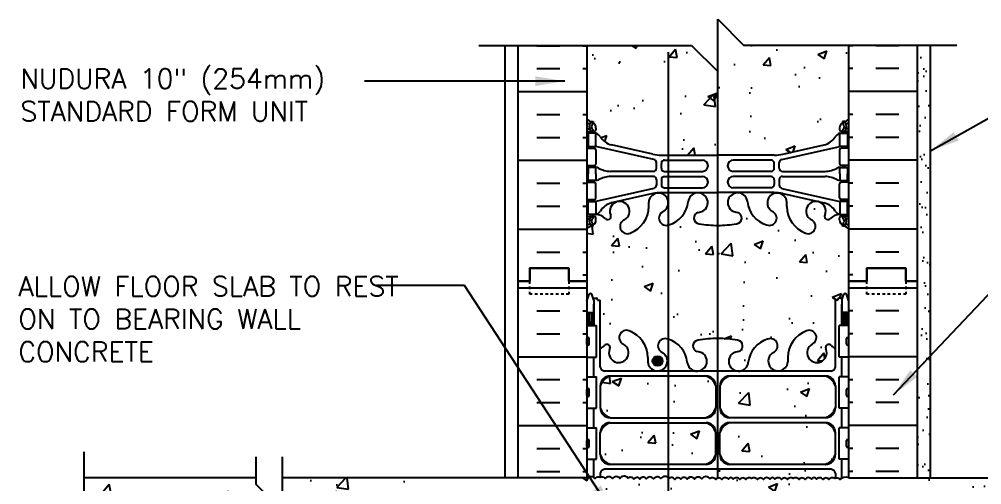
# Model space of a CAD drawing. Header units: inches. Extents: x 150.1 to 207.6, y 126.4 to 200.7.
# Drawn here: x 150.11 to 186.88, y 182.97 to 200.74 of the extents above; entities that cross this region are included whole.
import ezdxf

# ---------------------------------------------------------------- set-up
doc = ezdxf.new("R2010")
doc.units = ezdxf.units.IN
doc.header["$LTSCALE"] = 0.5
doc.header["$MEASUREMENT"] = 0
doc.linetypes.add('DASHED2', pattern=[0.375, 0.25, -0.125])
for name, color, linetype in [('HATCH', 12, 'Continuous'), ('line25', 2, 'Continuous'), ('LINE3', 3, 'Continuous'), ('LINE50', 5, 'Continuous'), ('LINE9', 9, 'Continuous'), ('TEXT', 4, 'Continuous'), ('Web_Edge', 9, 'Continuous')]:
    doc.layers.add(name, color=color, linetype=linetype)
doc.styles.add('DIM', font='romans.shx', dxfattribs={"width": 0.7})
doc.styles.add('ROMANS', font='romans.shx', dxfattribs={"height": 0.75})
doc.dimstyles.new('ext_12', dxfattribs={"dimscale": 12, "dimtxt": 0.075, "dimasz": 0.09375, "dimexe": 0.09375, "dimexo": 0.0625, "dimgap": 0.0625, "dimtad": 1, "dimdec": 1, "dimzin": 2, "dimdsep": 46, "dimlunit": 4, "dimtxsty": 'DIM', "dimcen": 0.09, "dimdle": 0.09375, "dimclrt": 4, "dimadec": 0, "dimazin": 0, "dimtfac": 1, "dimtdec": 1, "dimtmove": 2, "dimatfit": 3, "dimfxl": 1, "dimfrac": 2, "dimtolj": 1, "dimtzin": 0, "dimarcsym": 0})
pattern_1 = [(50, (0, 0), (3.5863, -0.31376), [0.375, -4.125]), (355, (0, 0), (-0.693757, 3.76096), [0.3, -3.3]), (100.4514, (0.299, -0.026), (2.892544, 3.4472), [0.3187, -3.50571]), (46.1842, (0, 1), (5.33621, -0.827596), [0.5625, -6.1875]), (96.6356, (0.4447, 0.931), (4.67331, 4.87059), [0.47805, -5.25857]), (351.1842, (0, 1), (4.67331, 4.87059), [0.45, -4.95]), (21, (0.5, 0.75), (2.984535, -2.013094), [0.375, -4.125]), (326, (0.5, 0.75), (1.216577, 3.62575), [0.3, -3.3]), (71.4514, (0.7487, 0.5822), (4.20111, 1.612656), [0.3187, -3.50571]), (37.5, (0, 0), (0.060799, 1.664469), [0, -3.26, 0, -3.35, 0, -3.3125]), (7.5, (0, 0), (1.315348, 1.972059), [0, -1.91, 0, -3.185, 0, -1.2625]), (327.5, (-1.115, 0), (2.669112, -0.1127744), [0, -1.25, 0, -3.9, 0, -5.175]), (317.5, (-1.615, 0), (2.91593, 0.500525), [0, -1.625, 0, -2.59, 0, -3.675])]

msp = doc.modelspace()

# ---------------------------------------------------------------- hatches: boundary and pattern name
at = {"layer": 'HATCH'}
h = msp.add_hatch(dxfattribs=at)
h.set_pattern_fill('AR-CONC', color=256, scale=0.5)
h.set_pattern_definition(pattern_1)
h.paths.add_polyline_path([(181.453, 196.588, -0.249069), (181.563, 196.795), (181.563, 196.837), (181.653, 196.837, 0.08841), (181.799, 196.934), (181.799, 199.742), (177.799, 199.742), (176.799, 200.742), (176.799, 198.742), (175.799, 199.742), (171.799, 199.742), (171.799, 196.934, 0.088416), (171.945, 196.837), (172.035, 196.837), (172.035, 196.795, -0.249069), (172.145, 196.588), (172.145, 196.521, -0.414214), (172.083, 196.458), (172.035, 196.458), (172.035, 196.388), (172.14, 196.388, -0.168672), (172.326, 196.239, 0.17445), (172.734, 195.943), (174.315, 195.59, 0.054974), (174.641, 195.554), (176.799, 195.554), (178.957, 195.554, 0.054974), (179.284, 195.59), (180.865, 195.943, 0.17445), (181.272, 196.239, -0.168672), (181.458, 196.388), (181.563, 196.388), (181.563, 196.458), (181.516, 196.458, -0.414214), (181.453, 196.521)])
h.paths.add_polyline_path([(181.289, 190.013), (181.389, 190.013), (181.389, 190.043, -0.414214), (181.439, 190.093), (181.565, 190.093), (181.608, 190.224, -0.725737), (181.714, 190.243), (181.799, 189.983), (181.799, 190.742), (181.799, 192.742, 0.08841), (181.653, 192.839), (181.563, 192.839), (181.563, 192.881, -0.249069), (181.453, 193.088), (181.453, 193.156, -0.414214), (181.516, 193.218), (181.563, 193.218), (181.563, 193.288), (181.458, 193.288, 0.231736), (181.101, 193.137, -0.8344), (180.889, 193.263), (180.901, 193.284, 2.155404), (180.362, 193.09, -1), (180.149, 192.578, -0.311223), (179.44, 193.594), (179.44, 193.759, 1.661382), (178.879, 193.407, -1), (178.665, 192.896, -0.307094), (177.927, 193.791, 1.604516), (177.368, 193.415, 0.055617), (177.547, 193.37, -0.843243), (177.513, 192.937, -0.047544), (176.799, 192.872, -0.047544), (176.085, 192.937, -0.843243), (176.051, 193.37, 0.055617), (176.23, 193.415, 1.604516), (175.672, 193.791, -0.307094), (174.933, 192.896, -1), (174.72, 193.407, 1.661382), (174.158, 193.759), (174.159, 193.614, -0.316114), (173.45, 192.578, -1), (173.236, 193.09, 2.155404), (172.698, 193.284), (172.709, 193.263, -0.834375), (172.498, 193.137, 0.23174), (172.14, 193.288), (172.035, 193.288), (172.035, 193.218), (172.083, 193.218, -0.414214), (172.145, 193.156), (172.145, 193.088, -0.249069), (172.035, 192.881), (172.035, 192.839), (171.945, 192.839, 0.088416), (171.799, 192.742), (171.799, 190.742), (171.799, 189.983), (171.878, 190.224, -0.725737), (171.984, 190.243), (172.033, 190.093), (172.159, 190.093, -0.414214), (172.209, 190.043), (172.209, 190.013), (172.309, 190.013), (172.309, 188.176, 0.108933), (172.462, 188.289, -0.8344), (172.673, 188.164), (172.662, 188.142, 2.155404), (173.2, 188.337, -1), (173.414, 188.848, -0.311223), (174.123, 187.832), (174.122, 187.667, 1.661382), (174.684, 188.02, -1), (174.897, 188.531, -0.307094), (175.636, 187.635, 1.604516), (176.194, 188.011, 0.055617), (176.015, 188.057, -0.843243), (176.049, 188.489, -0.049932), (176.799, 188.553, -0.049932), (177.549, 188.489, -0.843243), (177.583, 188.057, 0.055617), (177.404, 188.011, 1.604516), (177.963, 187.635, -0.307094), (178.701, 188.531, -1), (178.915, 188.02, 1.661382), (179.476, 187.667), (179.476, 187.812, -0.316114), (180.185, 188.848, -1), (180.398, 188.337, 2.155404), (180.937, 188.142), (180.925, 188.164, -0.834375), (181.137, 188.289, 0.10894), (181.289, 188.176)])
h.paths.add_polyline_path([(176.723, 184.126), (176.723, 184.967, 0.225652), (176.348, 185.342), (172.684, 185.342, 0.225652), (172.309, 184.967), (172.309, 184.126, 0.225652), (172.684, 183.751), (176.348, 183.751, 0.225652)])
h.paths.add_polyline_path([(176.723, 186.749, 0.225652), (176.348, 187.124), (172.684, 187.124, 0.225652), (172.309, 186.749), (172.309, 185.908, 0.225652), (172.684, 185.533), (176.348, 185.533, 0.225652), (176.723, 185.908)])
h.paths.add_polyline_path([(181.289, 186.749, 0.225652), (180.914, 187.124), (177.251, 187.124, 0.225652), (176.876, 186.749), (176.876, 185.908, 0.225652), (177.251, 185.533), (180.914, 185.533, 0.225652), (181.289, 185.908)])
h.paths.add_polyline_path([(181.289, 184.967, 0.225652), (180.914, 185.342), (177.251, 185.342, 0.225652), (176.876, 184.967), (176.876, 184.126, 0.225652), (177.251, 183.751), (180.914, 183.751, 0.225652), (181.289, 184.126)])
h = msp.add_hatch(dxfattribs=at)
h.set_pattern_fill('AR-SAND', color=256, scale=0.5, style=0)
h.set_pattern_definition([(37.5, (65.3149, -14.4907), (-0.0314967, 0.963412), [0, -0.76, 0, -0.85, 0, -0.8125]), (7.5, (65.3149, -14.4907), (0.8848884, 1.411073), [0, -0.41, 0, -0.685, 0, -0.2625]), (327.5, (64.6999, -14.4907), (1.557071, 0.0028295), [0, -0.25, 0, -0.9, 0, -1.175]), (317.5, (64.6999, -14.4907), (1.503063, 0.438838), [0, -0.125, 0, -0.59, 0, -0.675])])
h.paths.add_polyline_path([(184.424, 183.232), (184.924, 183.232), (184.924, 185.938), (184.424, 185.691)])
h.paths.add_polyline_path([(184.924, 190.379), (184.424, 190.132), (184.424, 185.691), (184.924, 185.938)])
h.paths.add_polyline_path([(184.924, 192.044), (184.424, 192.044), (184.424, 190.742), (184.424, 190.132), (184.924, 190.379)])
h.paths.add_polyline_path([(184.924, 199.742), (184.424, 199.742), (184.424, 192.044), (184.924, 192.044)])
h = msp.add_hatch(dxfattribs=at)
h.set_pattern_fill('INSUL', color=256, scale=7, style=0)
h.set_pattern_definition([(0, (-2754.3623, -224.2676), (0, 2.625), []), (0, (-2754.3623, -223.3926), (0, 2.625), [0.875, -0.875]), (0, (-2754.3623, -222.5176), (0, 2.625), [0.875, -0.875])])
h.paths.add_polyline_path([(169.174, 183.232), (171.799, 183.232), (171.799, 190.742), (171.112, 190.742), (171.112, 191.242), (169.612, 191.242), (169.612, 190.742), (169.174, 190.742)])
h.paths.add_polyline_path([(171.799, 180.482), (169.174, 180.482), (169.174, 172.742), (169.612, 172.742), (169.612, 173.242), (171.112, 173.242), (171.112, 172.742), (171.799, 172.742)])
h = msp.add_hatch(dxfattribs=at)
h.set_pattern_fill('AR-CONC', color=256, scale=0.5)
h.set_pattern_definition(pattern_1)
h.paths.add_polyline_path([(181.128, 183.564), (172.47, 183.564, 0.268156), (172.309, 183.416), (172.309, 183.254, -0.356222), (172.495, 183.208, -0.520567), (172.775, 183.206, -0.520567), (173.055, 183.214, -0.520567), (173.365, 183.224, -0.445343), (173.588, 183.185, -0.520567), (173.815, 183.192, -0.520567), (174.064, 183.199, -0.520567), (174.344, 183.197, -0.520567), (174.623, 183.206, -0.520567), (174.933, 183.215, -0.445343), (175.156, 183.176, -0.520567), (175.384, 183.183, -0.520567), (175.632, 183.191, -0.520567), (175.912, 183.189, -0.520567), (176.192, 183.197, -0.520567), (176.502, 183.207, -0.445343), (176.725, 183.168, -0.520567), (176.952, 183.175, -0.520567), (177.201, 183.182, -0.175549), (177.296, 183.248, -0.175549), (177.392, 183.182, -0.520567), (177.64, 183.175, -0.520567), (177.868, 183.168, -0.445343), (178.091, 183.207, -0.445343), (178.314, 183.168, -0.520567), (178.541, 183.175, -0.520567), (178.79, 183.182, -0.175549), (178.885, 183.248, -0.175549), (178.981, 183.182, -0.520567), (179.229, 183.175, -0.520567), (179.457, 183.168, -0.445343), (179.68, 183.207, -0.445343), (179.903, 183.168, -0.520567), (180.13, 183.175, -0.520567), (180.379, 183.182, -0.175549), (180.474, 183.248, -0.175549), (180.57, 183.182, -0.520567), (180.818, 183.175, -0.520567), (181.046, 183.168, -0.439184), (181.266, 183.209, -0.04647), (181.289, 183.221), (181.289, 183.416, 0.268138)])
h.paths.add_polyline_path([(194.447, 181.599), (192.447, 181.599), (193.447, 182.599), (193.447, 183.232), (181.799, 183.232, 0.316111), (181.457, 183.168, 0.409755), (181.266, 183.209, 0.439184), (181.046, 183.168, 0.520567), (180.818, 183.175, 0.520567), (180.57, 183.182, 0.175549), (180.474, 183.248, 0.175549), (180.379, 183.182, 0.520567), (180.13, 183.175, 0.520567), (179.903, 183.168, 0.445343), (179.68, 183.207, 0.445343), (179.457, 183.168, 0.520567), (179.229, 183.175, 0.520567), (178.981, 183.182, 0.175549), (178.885, 183.248, 0.175549), (178.79, 183.182, 0.520567), (178.541, 183.175, 0.520567), (178.314, 183.168, 0.445343), (178.091, 183.207, 0.445343), (177.868, 183.168, 0.520567), (177.64, 183.175, 0.520567), (177.392, 183.182, 0.175549), (177.296, 183.248, 0.175549), (177.201, 183.182, 0.520567), (176.952, 183.175, 0.520567), (176.725, 183.168, 0.445343), (176.502, 183.207, 0.520567), (176.192, 183.197, 0.520567), (175.912, 183.189, 0.520567), (175.632, 183.191, 0.520567), (175.384, 183.183, 0.520567), (175.156, 183.176, 0.445343), (174.933, 183.215, 0.520567), (174.623, 183.206, 0.520567), (174.344, 183.197, 0.520567), (174.064, 183.199, 0.520567), (173.815, 183.192, 0.520567), (173.588, 183.185, 0.445343), (173.365, 183.224, 0.520567), (173.055, 183.214, 0.520567), (172.775, 183.206, 0.520567), (172.495, 183.208, 0.37063), (172.302, 183.251, 0.37063), (172.109, 183.208, 0.520567), (171.83, 183.206, 0.068144), (171.799, 183.241), (171.799, 183.232), (160.152, 183.232), (160.152, 182.599), (161.152, 181.599), (159.152, 181.599), (160.152, 180.599), (160.152, 180.482), (171.799, 180.482), (171.799, 180.196, -0.437193), (172.247, 180.243, -0.520567), (172.495, 180.25, -0.520567), (172.775, 180.249, -0.520567), (173.055, 180.257, -0.520567), (173.365, 180.267, -0.445343), (173.588, 180.227, -0.520567), (173.815, 180.234, -0.520567), (174.064, 180.242, -0.520567), (174.344, 180.24, -0.520567), (174.623, 180.249, -0.520567), (174.933, 180.258, -0.445343), (175.156, 180.219, -0.520567), (175.384, 180.226, -0.520567), (175.632, 180.233, -0.520567), (175.912, 180.232, -0.520567), (176.192, 180.24, -0.520567), (176.502, 180.25, -0.445343), (176.725, 180.21, -0.520567), (176.952, 180.217, -0.520567), (177.201, 180.225, -0.520567), (177.481, 180.223, -0.520567), (177.76, 180.232, -0.077714), (177.799, 180.275, -0.077714), (177.839, 180.232, -0.520567), (178.118, 180.223, -0.520567), (178.398, 180.225, -0.520567), (178.646, 180.217, -0.520567), (178.874, 180.21, -0.445343), (179.097, 180.25, -0.445343), (179.319, 180.21, -0.520567), (179.547, 180.217, -0.520567), (179.796, 180.225, -0.520567), (180.075, 180.223, -0.520567), (180.355, 180.232, -0.077714), (180.394, 180.275, -0.077714), (180.433, 180.232, -0.520567), (180.713, 180.223, -0.520567), (180.992, 180.225, -0.520567), (181.241, 180.217, -0.520567), (181.468, 180.21, -0.378754), (181.799, 180.25), (181.799, 180.482), (193.447, 180.482), (193.447, 180.599)])
edge = h.paths.add_edge_path()
edge.add_line((159.152, 182.994), (159.152, 183.232))
edge.add_line((159.152, 183.232), (158.754, 183.232))
edge.add_line((158.754, 183.232), (152.592, 183.232))
edge.add_line((152.592, 183.232), (152.592, 181.255))
edge.add_spline(control_points=[(152.592, 181.255), (153.634, 181.816), (155.424, 182.779), (157.348, 182.225), (158.152, 181.994)], knot_values=[0, 0, 0, 0, 3.379125, 5.806437, 5.806437, 5.806437, 5.806437], degree=3, periodic=0)
edge.add_line((158.152, 181.994), (160.152, 181.994))
edge.add_line((160.152, 181.994), (159.152, 182.994))
edge = h.paths.add_edge_path()
edge.add_line((201.007, 183.232), (194.447, 183.232))
edge.add_line((194.447, 183.232), (194.447, 182.994))
edge.add_line((194.447, 182.994), (193.447, 181.994))
edge.add_line((193.447, 181.994), (195.447, 181.994))
edge.add_spline(control_points=[(195.447, 181.994), (196.251, 182.225), (198.175, 182.779), (199.965, 181.816), (201.007, 181.255)], knot_values=[0, 0, 0, 0, 2.427311, 5.806437, 5.806437, 5.806437, 5.806437], degree=3, periodic=0)
edge.add_line((201.007, 181.255), (201.007, 183.232))
h.paths.add_polyline_path([(181.289, 180.258, 0.115512), (181.241, 180.217, 0.520567), (180.992, 180.225, 0.520567), (180.713, 180.223, 0.520567), (180.433, 180.232, 0.077714), (180.394, 180.275, 0.077714), (180.355, 180.232, 0.520567), (180.075, 180.223, 0.520567), (179.796, 180.225, 0.520567), (179.547, 180.217, 0.520567), (179.319, 180.21, 0.445343), (179.097, 180.25, 0.445343), (178.874, 180.21, 0.520567), (178.646, 180.217, 0.520567), (178.398, 180.225, 0.520567), (178.118, 180.223, 0.520567), (177.839, 180.232, 0.077714), (177.799, 180.275, 0.077714), (177.76, 180.232, 0.520567), (177.481, 180.223, 0.520567), (177.201, 180.225, 0.520567), (176.952, 180.217, 0.520567), (176.725, 180.21, 0.445343), (176.502, 180.25, 0.520567), (176.192, 180.24, 0.520567), (175.912, 180.232, 0.520567), (175.632, 180.233, 0.520567), (175.384, 180.226, 0.520567), (175.156, 180.219, 0.445343), (174.933, 180.258, 0.520567), (174.623, 180.249, 0.520567), (174.344, 180.24, 0.520567), (174.064, 180.242, 0.520567), (173.815, 180.234, 0.520567), (173.588, 180.227, 0.445343), (173.365, 180.267, 0.520567), (173.055, 180.257, 0.520567), (172.775, 180.249, 0.520567), (172.495, 180.25, 0.356222), (172.309, 180.297), (172.309, 180.068, 0.268156), (172.47, 179.92), (181.128, 179.92, 0.268138), (181.289, 180.068)])
h.paths.add_polyline_path([(176.723, 179.358, 0.225652), (176.348, 179.733), (172.684, 179.733, 0.225652), (172.309, 179.358), (172.309, 178.517, 0.225652), (172.684, 178.142), (176.348, 178.142, 0.225652), (176.723, 178.517)])
h.paths.add_polyline_path([(181.289, 179.358, 0.225652), (180.914, 179.733), (177.251, 179.733, 0.225652), (176.876, 179.358), (176.876, 178.517, 0.225652), (177.251, 178.142), (180.914, 178.142, 0.225652), (181.289, 178.517)])
h.paths.add_polyline_path([(181.289, 177.576, 0.225652), (180.914, 177.951), (177.251, 177.951, 0.225652), (176.876, 177.576), (176.876, 176.735, 0.225652), (177.251, 176.36), (180.914, 176.36, 0.225652), (181.289, 176.735)])
h.paths.add_polyline_path([(176.723, 177.576, 0.225652), (176.348, 177.951), (172.684, 177.951, 0.225652), (172.309, 177.576), (172.309, 176.735, 0.225652), (172.684, 176.36), (176.348, 176.36, 0.225652), (176.723, 176.735)])
h.paths.add_polyline_path([(181.799, 172.742), (181.799, 173.501), (181.714, 173.241, -0.6), (181.614, 173.241), (181.565, 173.391), (181.439, 173.391, -0.414214), (181.389, 173.441), (181.389, 173.471), (181.289, 173.471), (181.289, 175.308, 0.108935), (181.137, 175.195, -0.8344), (180.925, 175.32), (180.937, 175.342, 2.155404), (180.398, 175.147, -1), (180.185, 174.636, -0.311223), (179.476, 175.652), (179.476, 175.817, 1.661382), (178.915, 175.464, -1), (178.701, 174.953, -0.30095), (177.965, 175.826, 1.661382), (177.404, 175.473, 0.055617), (177.583, 175.427, -0.843243), (177.549, 174.995, -0.049932), (176.799, 174.931, -0.049932), (176.049, 174.995, -0.843243), (176.015, 175.427, 0.055617), (176.194, 175.473, 1.661382), (175.633, 175.826, -0.30095), (174.897, 174.953, -1), (174.684, 175.464, 1.661382), (174.122, 175.817), (174.123, 175.652, -0.311223), (173.414, 174.636, -1), (173.2, 175.147, 2.155404), (172.662, 175.342), (172.673, 175.32, -0.834375), (172.462, 175.195, 0.108938), (172.309, 175.308), (172.309, 173.471), (172.209, 173.471), (172.209, 173.441, -0.414214), (172.159, 173.391), (172.033, 173.391), (171.984, 173.241, -0.6), (171.884, 173.241), (171.799, 173.501), (171.799, 172.742), (171.799, 170.742, 0.088416), (171.945, 170.645), (172.035, 170.645), (172.035, 170.603, -0.249069), (172.145, 170.396), (172.145, 170.328, -0.414214), (172.083, 170.266), (172.035, 170.266), (172.035, 170.196), (172.14, 170.196, 0.231736), (172.498, 170.347, -0.8344), (172.709, 170.221), (172.698, 170.2, 2.155404), (173.236, 170.394, -1), (173.45, 170.905, -0.311223), (174.159, 169.889), (174.158, 169.724, 1.661382), (174.72, 170.077, -1), (174.933, 170.588, -0.30095), (175.669, 169.716, 1.661382), (176.23, 170.069, 0.055617), (176.051, 170.114, -0.843243), (176.085, 170.547, -0.047544), (176.799, 170.611, -0.047544), (177.513, 170.547, -0.843243), (177.547, 170.114, 0.055617), (177.368, 170.069, 1.661382), (177.929, 169.716, -0.30095), (178.665, 170.588, -1), (178.879, 170.077, 1.661382), (179.44, 169.724), (179.44, 169.889, -0.311223), (180.149, 170.905, -1), (180.362, 170.394, 2.155404), (180.901, 170.2), (180.889, 170.221, -0.834375), (181.101, 170.347, 0.23174), (181.458, 170.196), (181.563, 170.196), (181.563, 170.266), (181.516, 170.266, -0.414214), (181.453, 170.328), (181.453, 170.396, -0.249069), (181.563, 170.603), (181.563, 170.645), (181.653, 170.645, 0.08841), (181.799, 170.742)])
h.paths.add_polyline_path([(181.799, 166.55, 0.08841), (181.653, 166.647), (181.563, 166.647), (181.563, 166.689, -0.249069), (181.453, 166.896), (181.453, 166.963, -0.414214), (181.516, 167.026), (181.563, 167.026), (181.563, 167.096), (181.458, 167.096, -0.155529), (181.283, 167.23, 0.180914), (180.865, 167.541), (179.284, 167.894, 0.054974), (178.957, 167.93), (176.799, 167.93), (174.641, 167.93, 0.054974), (174.315, 167.894), (172.734, 167.541, 0.180914), (172.316, 167.23, -0.155529), (172.14, 167.096), (172.035, 167.096), (172.035, 167.026), (172.083, 167.026, -0.414214), (172.145, 166.963), (172.145, 166.896, -0.249069), (172.035, 166.689), (172.035, 166.647), (171.945, 166.647, 0.088416), (171.799, 166.55), (171.799, 160.934, 0.088416), (171.945, 160.837), (172.035, 160.837), (172.035, 160.795, -0.249069), (172.145, 160.588), (172.145, 160.521, -0.414214), (172.083, 160.458), (172.035, 160.458), (172.035, 160.388), (172.14, 160.388, -0.155529), (172.316, 160.254, 0.180914), (172.734, 159.943), (174.315, 159.59, 0.054974), (174.641, 159.554), (176.799, 159.554), (178.957, 159.554, 0.054974), (179.284, 159.59), (180.865, 159.943, 0.180914), (181.283, 160.254, -0.155529), (181.458, 160.388), (181.563, 160.388), (181.563, 160.458), (181.516, 160.458, -0.414214), (181.453, 160.521), (181.453, 160.588, -0.249069), (181.563, 160.795), (181.563, 160.837), (181.653, 160.837, 0.08841), (181.799, 160.934)])
h.paths.add_polyline_path([(181.799, 156.742, 0.08841), (181.653, 156.839), (181.563, 156.839), (181.563, 156.881, -0.249069), (181.453, 157.088), (181.453, 157.156, -0.414214), (181.516, 157.218), (181.563, 157.218), (181.563, 157.288), (181.458, 157.288, 0.231736), (181.101, 157.137, -0.8344), (180.889, 157.263), (180.901, 157.284, 2.155404), (180.362, 157.09, -1), (180.149, 156.578, -0.311223), (179.44, 157.594), (179.44, 157.759, 1.661382), (178.879, 157.407, -1), (178.665, 156.896, -0.30095), (177.929, 157.768, 1.661382), (177.368, 157.415, 0.055617), (177.547, 157.37, -0.843243), (177.513, 156.937, -0.047544), (176.799, 156.872, -0.047544), (176.085, 156.937, -0.843243), (176.051, 157.37, 0.055617), (176.23, 157.415, 1.661382), (175.669, 157.768, -0.30095), (174.933, 156.896, -1), (174.72, 157.407, 1.661382), (174.158, 157.759), (174.159, 157.594, -0.311223), (173.45, 156.578, -1), (173.236, 157.09, 2.155404), (172.698, 157.284), (172.709, 157.263, -0.834375), (172.498, 157.137, 0.23174), (172.14, 157.288), (172.035, 157.288), (172.035, 157.218), (172.083, 157.218, -0.414214), (172.145, 157.156), (172.145, 157.088, -0.249069), (172.035, 156.881), (172.035, 156.839), (171.945, 156.839, 0.088416), (171.799, 156.742), (171.799, 154.742), (176.002, 154.742), (177.002, 153.742), (177.002, 155.742), (178.002, 154.742), (181.799, 154.742)])
at = {"layer": 'LINE3'}
msp.add_hatch(color=256, dxfattribs=at).paths.add_polyline_path([(174.309, 187.695, 1), (174.684, 187.695, 1)])

# ---------------------------------------------------------------- linework, layer by layer
at = {"layer": 'HATCH'}
for p, q in [((169.888, 199.732), (170.763, 199.732)), ((171.638, 199.732), (171.799, 199.732)), ((181.961, 199.732), (181.799, 199.732)), ((183.711, 199.732), (182.836, 199.732)), ((169.888, 198.857), (170.763, 198.857)), ((171.638, 198.857), (171.799, 198.857)), ((181.961, 198.857), (181.799, 198.857)), ((183.711, 198.857), (182.836, 198.857)), ((169.174, 197.982), (171.799, 197.982)), ((184.424, 197.982), (181.799, 197.982)), ((169.888, 197.107), (170.763, 197.107)), ((171.638, 197.107), (171.799, 197.107)), ((181.961, 197.107), (181.799, 197.107)), ((183.711, 197.107), (182.836, 197.107)), ((169.888, 196.232), (170.763, 196.232)), ((171.638, 196.232), (171.799, 196.232)), ((181.961, 196.232), (181.799, 196.232)), ((183.711, 196.232), (182.836, 196.232)), ((169.174, 195.357), (171.799, 195.357)), ((184.424, 195.357), (181.799, 195.357)), ((169.888, 194.482), (170.763, 194.482)), ((171.638, 194.482), (171.799, 194.482)), ((181.961, 194.482), (181.799, 194.482)), ((183.711, 194.482), (182.836, 194.482)), ((169.888, 193.607), (170.763, 193.607)), ((171.638, 193.607), (171.799, 193.607)), ((181.961, 193.607), (181.799, 193.607)), ((183.711, 193.607), (182.836, 193.607)), ((169.174, 192.732), (171.799, 192.732)), ((184.424, 192.732), (181.799, 192.732)), ((169.888, 191.857), (170.763, 191.857)), ((171.638, 191.857), (171.799, 191.857)), ((181.961, 191.857), (181.799, 191.857)), ((183.711, 191.857), (182.836, 191.857)), ((171.638, 190.982), (171.799, 190.982)), ((181.961, 190.982), (181.799, 190.982)), ((184.424, 190.482), (181.799, 190.482)), ((181.961, 189.607), (181.799, 189.607)), ((183.711, 189.607), (182.836, 189.607)), ((181.961, 188.732), (181.799, 188.732)), ((183.711, 188.732), (182.836, 188.732)), ((184.424, 187.857), (181.799, 187.857)), ((181.961, 186.982), (181.799, 186.982)), ((183.711, 186.982), (182.836, 186.982)), ((181.961, 186.107), (181.799, 186.107)), ((183.711, 186.107), (182.836, 186.107)), ((184.424, 185.232), (181.799, 185.232)), ((181.961, 184.357), (181.799, 184.357)), ((183.711, 184.357), (182.836, 184.357)), ((181.961, 183.482), (181.799, 183.482)), ((183.711, 183.482), (182.836, 183.482))]:
    msp.add_line(p, q, dxfattribs=at)
msp.add_lwpolyline([(181.799, 183.232, 0.316111), (181.457, 183.168, 0.409755), (181.266, 183.209, 0.439184), (181.046, 183.168, 0.520567), (180.818, 183.175, 0.520567), (180.57, 183.182, 0.175549), (180.474, 183.248, 0.175549), (180.379, 183.182, 0.520567), (180.13, 183.175, 0.520567), (179.903, 183.168, 0.445343), (179.68, 183.207, 0.445343), (179.457, 183.168, 0.520567), (179.229, 183.175, 0.520567), (178.981, 183.182, 0.175549), (178.885, 183.248, 0.175549), (178.79, 183.182, 0.520567), (178.541, 183.175, 0.520567), (178.314, 183.168, 0.445343), (178.091, 183.207, 0.445343), (177.868, 183.168, 0.520567), (177.64, 183.175, 0.520567), (177.392, 183.182, 0.175549), (177.296, 183.248, 0.175549), (177.201, 183.182, 0.520567), (176.952, 183.175, 0.520567), (176.725, 183.168, 0.445343), (176.502, 183.207, 0.520567), (176.192, 183.197, 0.520567), (175.912, 183.189, 0.520567), (175.632, 183.191, 0.520567), (175.384, 183.183, 0.520567), (175.156, 183.176, 0.445343), (174.933, 183.215, 0.520567), (174.623, 183.206, 0.520567), (174.344, 183.197, 0.520567), (174.064, 183.199, 0.520567), (173.815, 183.192, 0.520567), (173.588, 183.185, 0.445343), (173.365, 183.224, 0.520567), (173.055, 183.214, 0.520567), (172.775, 183.206, 0.520567), (172.495, 183.208, 0.37063), (172.302, 183.251, 0.37063), (172.109, 183.208, 0.520567), (171.83, 183.206, 0.068144), (171.799, 183.241)], format="xyb", dxfattribs=at)
at = {"layer": 'line25'}
for p, q in [((171.799, 199.742), (171.799, 190.742)), ((181.799, 190.742), (181.799, 199.742)), ((171.799, 190.742), (171.799, 183.232)), ((181.799, 183.232), (181.799, 190.742)), ((171.799, 189.047), (172.164, 189.047)), ((172.164, 187.847), (172.164, 189.047)), ((181.799, 189.047), (181.434, 189.047)), ((181.434, 187.847), (181.434, 189.047)), ((171.799, 187.847), (172.164, 187.847)), ((181.799, 187.847), (181.434, 187.847)), ((171.799, 187.097), (172.164, 187.097)), ((172.164, 185.897), (172.164, 187.097)), ((181.799, 187.097), (181.434, 187.097)), ((181.434, 185.897), (181.434, 187.097)), ((171.799, 185.897), (172.164, 185.897)), ((181.799, 185.897), (181.434, 185.897)), ((171.799, 185.147), (172.164, 185.147)), ((172.164, 183.947), (172.164, 185.147)), ((181.799, 185.147), (181.434, 185.147)), ((181.434, 183.947), (181.434, 185.147)), ((171.799, 183.947), (172.164, 183.947)), ((181.799, 183.947), (181.434, 183.947)), ((159.152, 183.232), (152.592, 183.232)), ((159.152, 183.232), (158.754, 183.232)), ((171.799, 183.232), (160.152, 183.232)), ((181.49, 183.197), (181.434, 183.197)), ((181.434, 183.197), (181.434, 183.194)), ((181.799, 183.232), (193.447, 183.232))]:
    msp.add_line(p, q, dxfattribs=at)
at = {"layer": 'LINE3'}
for p, q in [((174.907, 199.492), (174.907, 158.482)), ((176.782, 198.749), (176.782, 183.217))]:
    msp.add_line(p, q, dxfattribs=at)
msp.add_circle((174.496, 187.695), 0.188, dxfattribs=at)
at = {"layer": 'LINE50'}
for p, q in [((169.174, 190.742), (169.174, 199.742)), ((184.424, 190.742), (184.424, 199.742)), ((169.174, 183.232), (169.174, 190.742)), ((184.424, 183.232), (184.424, 190.742))]:
    msp.add_line(p, q, dxfattribs=at)
for points in [[(169.174, 190.742), (169.612, 190.742), (169.612, 191.242), (171.112, 191.242), (171.112, 190.742), (171.799, 190.742)], [(171.799, 190.742), (171.112, 190.742), (171.112, 191.242), (169.612, 191.242), (169.612, 190.742), (169.174, 190.742)], [(184.424, 190.742), (183.987, 190.742), (183.987, 191.242), (182.487, 191.242), (182.487, 190.742), (181.799, 190.742)], [(181.799, 190.742), (182.487, 190.742), (182.487, 191.242), (183.987, 191.242), (183.987, 190.742), (184.424, 190.742)]]:
    msp.add_lwpolyline(points, dxfattribs=at)
at = {"layer": 'LINE9'}
for p, q in [((176.799, 198.742), (176.799, 200.742)), ((176.799, 200.742), (177.799, 199.742)), ((167.674, 199.742), (175.799, 199.742)), ((168.674, 183.232), (168.674, 199.742)), ((175.799, 199.742), (176.799, 198.742)), ((185.924, 199.742), (177.799, 199.742)), ((184.924, 183.232), (184.924, 199.742)), ((171.799, 188.337), (171.799, 188.557)), ((171.799, 188.502), (171.799, 188.502)), ((171.799, 188.392), (171.799, 188.392)), ((171.839, 188.597), (171.839, 188.597)), ((171.839, 188.297), (171.839, 188.297)), ((171.879, 188.337), (171.879, 188.557)), ((181.719, 188.337), (181.719, 188.557)), ((181.759, 188.597), (181.759, 188.597)), ((181.759, 188.297), (181.759, 188.297)), ((181.799, 188.337), (181.799, 188.557)), ((181.799, 188.502), (181.799, 188.502)), ((181.799, 188.392), (181.799, 188.392)), ((171.799, 186.387), (171.799, 186.607)), ((171.799, 186.552), (171.799, 186.552)), ((171.799, 186.442), (171.799, 186.442)), ((171.839, 186.647), (171.839, 186.647)), ((171.879, 186.387), (171.879, 186.607)), ((181.719, 186.387), (181.719, 186.607)), ((181.759, 186.647), (181.759, 186.647)), ((181.799, 186.387), (181.799, 186.607)), ((181.799, 186.552), (181.799, 186.552)), ((181.799, 186.442), (181.799, 186.442)), ((171.839, 186.347), (171.839, 186.347)), ((181.759, 186.347), (181.759, 186.347)), ((171.799, 184.437), (171.799, 184.657)), ((171.799, 184.602), (171.799, 184.602)), ((171.839, 184.697), (171.839, 184.697)), ((171.879, 184.437), (171.879, 184.657)), ((181.719, 184.437), (181.719, 184.657)), ((181.759, 184.697), (181.759, 184.697)), ((181.799, 184.437), (181.799, 184.657)), ((181.799, 184.602), (181.799, 184.602)), ((152.592, 176.285), (152.592, 184.232)), ((171.799, 184.492), (171.799, 184.492)), ((171.839, 184.397), (171.839, 184.397)), ((181.759, 184.397), (181.759, 184.397)), ((181.799, 184.492), (181.799, 184.492))]:
    msp.add_line(p, q, dxfattribs=at)
at = {"layer": 'LINE9', "linetype": 'DASHED2', "ltscale": 0.15}
for points in [[(171.112, 190.742), (171.112, 190.742), (171.112, 190.242), (169.612, 190.242), (169.612, 190.742), (169.612, 190.742)], [(183.987, 190.742), (183.987, 190.742), (183.987, 190.242), (182.487, 190.242), (182.487, 190.742), (182.487, 190.742)]]:
    msp.add_lwpolyline(points, dxfattribs=at)
at = {"layer": 'LINE9'}
for points in [[(159.152, 184.035), (159.152, 182.994), (159.152, 182.994), (160.152, 181.994), (158.152, 181.994), (159.152, 180.994), (159.152, 179.454)], [(160.152, 184.035), (160.152, 182.599), (160.152, 182.599), (161.152, 181.599), (159.152, 181.599), (160.152, 180.599), (160.152, 179.454)]]:
    msp.add_lwpolyline(points, dxfattribs=at)
for centre, start, end in [((171.839, 188.557), 90, 180), ((171.839, 188.337), 180, 270), ((171.839, 188.557), 360, 90), ((171.839, 188.337), 270, 0), ((181.759, 188.557), 90, 180), ((181.759, 188.337), 180, 270), ((181.759, 188.557), 0, 90), ((181.759, 188.337), 270, 0), ((171.839, 186.607), 90, 180), ((171.839, 186.607), 360, 90), ((181.759, 186.607), 90, 180), ((181.759, 186.607), 0, 90), ((171.839, 186.387), 180, 270), ((171.839, 186.387), 270, 0), ((181.759, 186.387), 180, 270), ((181.759, 186.387), 270, 0), ((171.839, 184.657), 90, 180), ((171.839, 184.657), 360, 90), ((181.759, 184.657), 90, 180), ((181.759, 184.657), 0, 90), ((171.839, 184.437), 180, 270), ((171.839, 184.437), 270, 0), ((181.759, 184.437), 180, 270), ((181.759, 184.437), 270, 0)]:
    msp.add_arc(centre, 0.04, start, end, dxfattribs=at)
at = {"layer": 'Web_Edge'}
for p, q in [((171.945, 196.837), (172.035, 196.837)), ((172.035, 196.837), (172.035, 196.795)), ((181.653, 196.837), (181.563, 196.837)), ((181.563, 196.837), (181.563, 196.795)), ((171.799, 196.558), (171.877, 196.558)), ((171.799, 196.458), (172.083, 196.458)), ((171.945, 196.458), (171.945, 196.388)), ((172.035, 196.458), (172.035, 196.388)), ((172.145, 196.588), (172.145, 196.521)), ((181.453, 196.588), (181.453, 196.521)), ((181.799, 196.458), (181.516, 196.458)), ((181.563, 196.458), (181.563, 196.388)), ((181.653, 196.458), (181.653, 196.388)), ((181.799, 196.558), (181.721, 196.558)), ((171.799, 195.818), (172.083, 195.818)), ((171.945, 195.888), (171.945, 195.818)), ((172.035, 195.888), (172.035, 195.818)), ((174.358, 195.391), (172.14, 195.888)), ((172.145, 195.756), (172.145, 195.221)), ((174.315, 195.59), (172.734, 195.943)), ((179.241, 195.391), (181.458, 195.888)), ((179.284, 195.59), (180.865, 195.943)), ((181.453, 195.756), (181.453, 195.221)), ((181.799, 195.818), (181.516, 195.818)), ((181.563, 195.888), (181.563, 195.818)), ((181.653, 195.888), (181.653, 195.818)), ((174.456, 195.057), (174.456, 195.269)), ((174.641, 195.554), (176.799, 195.554)), ((174.768, 195.367), (176.208, 195.367)), ((178.957, 195.554), (176.799, 195.554)), ((178.831, 195.367), (177.391, 195.367)), ((179.143, 195.057), (179.143, 195.269)), ((171.799, 195.158), (172.083, 195.158)), ((171.945, 195.158), (171.945, 195.088)), ((172.035, 195.158), (172.035, 195.088)), ((174.331, 194.932), (172.693, 194.932)), ((174.643, 195.058), (174.643, 195.242)), ((174.768, 194.933), (176.208, 194.933)), ((178.831, 194.933), (177.391, 194.933)), ((178.956, 195.058), (178.956, 195.242)), ((179.268, 194.932), (180.906, 194.932)), ((181.799, 195.158), (181.516, 195.158)), ((181.563, 195.158), (181.563, 195.088)), ((181.653, 195.158), (181.653, 195.088)), ((171.799, 194.518), (172.083, 194.518)), ((171.945, 194.518), (171.945, 194.588)), ((172.035, 194.518), (172.035, 194.588)), ((174.331, 194.744), (172.693, 194.744)), ((174.456, 194.619), (174.456, 194.407)), ((174.643, 194.618), (174.643, 194.434)), ((174.768, 194.743), (176.208, 194.743)), ((178.831, 194.743), (177.391, 194.743)), ((178.956, 194.618), (178.956, 194.434)), ((179.143, 194.619), (179.143, 194.407)), ((179.268, 194.744), (180.906, 194.744)), ((181.799, 194.518), (181.516, 194.518)), ((181.563, 194.518), (181.563, 194.588)), ((181.653, 194.518), (181.653, 194.588)), ((174.358, 194.285), (172.14, 193.788)), ((172.145, 193.921), (172.145, 194.456)), ((174.768, 194.309), (176.208, 194.309)), ((178.831, 194.309), (177.391, 194.309)), ((179.241, 194.285), (181.458, 193.788)), ((181.453, 193.921), (181.453, 194.456)), ((171.799, 193.858), (172.083, 193.858)), ((171.945, 193.788), (171.945, 193.858)), ((172.035, 193.788), (172.035, 193.858)), ((174.315, 194.086), (172.734, 193.733)), ((174.641, 194.123), (176.799, 194.123)), ((178.957, 194.123), (176.799, 194.123)), ((179.284, 194.086), (180.865, 193.733)), ((181.799, 193.858), (181.516, 193.858)), ((181.563, 193.788), (181.563, 193.858)), ((181.653, 193.788), (181.653, 193.858)), ((174.159, 193.594), (174.158, 193.759)), ((179.44, 193.594), (179.44, 193.759)), ((171.799, 193.218), (172.083, 193.218)), ((171.799, 193.118), (171.877, 193.118)), ((171.945, 193.218), (171.945, 193.288)), ((172.035, 193.218), (172.035, 193.288)), ((172.145, 193.088), (172.145, 193.156)), ((172.698, 193.284), (172.709, 193.263)), ((180.901, 193.284), (180.889, 193.263)), ((181.453, 193.088), (181.453, 193.156)), ((181.799, 193.218), (181.516, 193.218)), ((181.563, 193.218), (181.563, 193.288)), ((181.653, 193.218), (181.653, 193.288)), ((181.799, 193.118), (181.721, 193.118)), ((171.945, 192.839), (172.035, 192.839)), ((172.035, 192.839), (172.035, 192.881)), ((181.563, 192.839), (181.563, 192.881)), ((181.653, 192.839), (181.563, 192.839)), ((171.799, 189.983), (171.884, 190.243)), ((172.059, 190.013), (171.984, 190.243)), ((181.539, 190.013), (181.614, 190.243)), ((181.799, 189.983), (181.714, 190.243)), ((172.033, 190.093), (172.159, 190.093)), ((172.059, 190.013), (172.059, 189.047)), ((172.209, 190.043), (172.209, 190.043)), ((172.209, 190.043), (172.209, 190.013)), ((172.209, 190.013), (172.309, 190.013)), ((172.309, 187.459), (172.309, 190.013)), ((181.389, 190.013), (181.289, 190.013)), ((181.289, 187.459), (181.289, 190.013)), ((181.389, 190.043), (181.389, 190.043)), ((181.389, 190.043), (181.389, 190.013)), ((181.565, 190.093), (181.439, 190.093)), ((181.539, 190.013), (181.539, 189.047)), ((172.662, 188.142), (172.673, 188.164)), ((180.937, 188.142), (180.925, 188.164)), ((174.123, 187.832), (174.122, 187.667)), ((179.476, 187.832), (179.476, 187.667)), ((181.128, 187.311), (172.47, 187.311)), ((176.348, 187.124), (172.684, 187.124)), ((180.914, 187.124), (177.251, 187.124)), ((172.309, 186.749), (172.309, 185.908)), ((176.723, 186.749), (176.723, 185.908)), ((176.876, 186.749), (176.876, 185.909)), ((181.289, 186.749), (181.289, 185.908)), ((172.684, 185.533), (176.348, 185.533)), ((172.684, 185.342), (176.348, 185.342)), ((180.914, 185.533), (177.251, 185.533)), ((180.914, 185.342), (177.251, 185.342)), ((172.309, 184.126), (172.309, 184.967)), ((176.723, 184.126), (176.723, 184.967)), ((176.876, 184.126), (176.876, 184.966)), ((181.289, 184.126), (181.289, 184.967)), ((181.128, 183.564), (172.47, 183.564)), ((176.348, 183.751), (172.684, 183.751)), ((180.914, 183.751), (177.251, 183.751)), ((172.309, 183.416), (172.309, 183.254)), ((181.289, 183.416), (181.289, 183.221))]:
    msp.add_line(p, q, dxfattribs=at)
for points in [[(171.84, 195.888), (172.14, 195.888), (172.14, 196.388), (171.84, 196.388)], [(181.758, 195.888), (181.458, 195.888), (181.458, 196.388), (181.758, 196.388)], [(171.84, 193.788), (172.14, 193.788), (172.14, 193.288), (171.84, 193.288)], [(181.758, 193.788), (181.458, 193.788), (181.458, 193.288), (181.758, 193.288)], [(172.009, 189.103), (171.859, 189.103), (171.859, 189.543), (172.009, 189.543)], [(171.969, 189.163), (171.899, 189.163), (171.899, 189.543), (171.969, 189.543)], [(181.589, 189.103), (181.739, 189.103), (181.739, 189.543), (181.589, 189.543)], [(181.629, 189.163), (181.699, 189.163), (181.699, 189.543), (181.629, 189.543)]]:
    msp.add_lwpolyline(points, close=True, dxfattribs=at)
for points in [[(172.14, 194.838), (172.14, 195.088), (171.84, 195.088), (171.84, 194.838)], [(181.458, 194.838), (181.458, 195.088), (181.758, 195.088), (181.758, 194.838)], [(172.14, 194.838), (172.14, 194.588), (171.84, 194.588), (171.84, 194.838)], [(181.458, 194.838), (181.458, 194.588), (181.758, 194.588), (181.758, 194.838)], [(172.059, 189.047), (172.059, 189.863)], [(181.539, 189.047), (181.539, 189.863)], [(172.059, 187.097), (172.059, 187.847)], [(181.539, 187.097), (181.539, 187.847)], [(172.059, 185.147), (172.059, 185.897)], [(181.539, 185.147), (181.539, 185.897)], [(172.059, 183.255), (172.059, 183.947)], [(181.539, 183.228), (181.539, 183.947)]]:
    msp.add_lwpolyline(points, dxfattribs=at)
for centre, radius, start, end in [((172.145, 197.295), 0.5, 226.2109, 250.5288), ((172.145, 197.295), 0.6, 234.7832, 245.0748), ((172.139, 196.643), 0.25, 140.1145, 222.4609), ((171.883, 196.732), 0.021, 343.464, 63.9957), ((171.981, 196.774), 0.045, 321.448, 139.1879), ((171.895, 196.588), 0.25, 0, 70.5288), ((172.139, 196.643), 0.16, 140.0001, 222.4609), ((181.703, 196.588), 0.25, 109.4712, 180), ((181.617, 196.774), 0.045, 40.8121, 218.552), ((181.46, 196.643), 0.16, 317.5391, 39.9999), ((181.453, 197.295), 0.5, 289.4712, 313.7878), ((181.46, 196.643), 0.25, 317.5391, 39.8855), ((181.715, 196.732), 0.021, 116.0043, 196.536), ((181.453, 197.295), 0.6, 294.9252, 305.2158), ((171.877, 196.578), 0.0196, 269.4032, 15.4901), ((171.988, 196.504), 0.045, 222.4609, 42.4609), ((172.083, 196.521), 0.0625, 270, 0), ((172.018, 196.046), 0.364, 34.9775, 70.3387), ((181.581, 196.046), 0.364, 109.6613, 145.0225), ((181.516, 196.521), 0.0625, 180, 270), ((181.611, 196.504), 0.045, 137.5391, 317.5391), ((181.721, 196.578), 0.0196, 164.5099, 270.5968), ((172.941, 196.657), 0.743, 212.7919, 253.8107), ((180.658, 196.657), 0.743, 286.1893, 327.2081), ((172.083, 195.756), 0.0625, 0, 90), ((181.516, 195.756), 0.0625, 90, 180), ((174.641, 197.054), 1.5, 257.4135, 270), ((174.331, 195.269), 0.125, 0, 77.3767), ((174.768, 195.242), 0.125, 90, 180), ((176.208, 195.15), 0.217, 270, 90), ((177.391, 195.15), 0.217, 90, 270), ((178.831, 195.242), 0.125, 0, 90), ((178.957, 197.054), 1.5, 270, 282.5865), ((179.268, 195.269), 0.125, 102.6233, 180), ((172.083, 195.221), 0.0625, 270, 0), ((172.136, 194.869), 0.219, 60.4937, 88.92), ((172.782, 196.099), 1.17, 242.6365, 265.6505), ((174.331, 195.057), 0.125, 270, 0), ((174.768, 195.058), 0.125, 180, 270), ((178.831, 195.058), 0.125, 270, 360), ((179.268, 195.057), 0.125, 180, 270), ((180.817, 196.099), 1.17, 274.3495, 297.3635), ((181.462, 194.869), 0.219, 91.08, 119.5063), ((181.516, 195.221), 0.0625, 180, 270), ((172.083, 194.456), 0.0625, 0, 90), ((172.136, 194.807), 0.219, 271.08, 299.5063), ((172.782, 193.577), 1.17, 94.3495, 117.3635), ((174.331, 194.619), 0.125, 0, 90), ((174.768, 194.618), 0.125, 90, 180), ((176.208, 194.526), 0.217, 270, 90), ((177.391, 194.526), 0.217, 90, 270), ((178.831, 194.618), 0.125, 0, 90), ((179.268, 194.619), 0.125, 90, 180), ((180.817, 193.577), 1.17, 62.6365, 85.6505), ((181.462, 194.807), 0.219, 240.4937, 268.92), ((181.516, 194.456), 0.0625, 90, 180), ((174.331, 194.407), 0.125, 282.6233, 0), ((174.768, 194.434), 0.125, 180, 270), ((178.831, 194.434), 0.125, 270, 0), ((179.268, 194.407), 0.125, 180, 257.3767), ((172.083, 193.921), 0.0625, 270, 0), ((173.049, 193.415), 0.375, 299.9315, 200.3757), ((174.532, 193.732), 0.375, 299.9315, 175.7552), ((174.641, 192.623), 1.5, 90, 102.5865), ((176.043, 193.74), 0.375, 299.9315, 175.7552), ((177.555, 193.74), 0.375, 4.2448, 240.0685), ((179.066, 193.732), 0.375, 4.2448, 240.0685), ((178.957, 192.623), 1.5, 77.4135, 90), ((180.549, 193.415), 0.375, 339.6243, 240.0685), ((181.516, 193.921), 0.0625, 180, 270), ((172.018, 193.631), 0.364, 289.6613, 325.0225), ((172.941, 193.019), 0.743, 106.1893, 147.2081), ((173.067, 193.601), 1.092, 290.5175, 359.6668), ((174.642, 193.888), 1.034, 286.3365, 353.3331), ((175.937, 194.196), 0.834, 277.8937, 290.6271), ((177.662, 194.196), 0.834, 249.3729, 262.1063), ((178.956, 193.888), 1.034, 186.6669, 253.6635), ((180.531, 193.601), 1.092, 180.3332, 249.4825), ((180.658, 193.019), 0.743, 32.7919, 73.8107), ((181.581, 193.631), 0.364, 214.9775, 250.3387), ((171.877, 193.099), 0.0196, 344.5099, 90.5968), ((172.139, 193.034), 0.25, 137.5391, 219.8855), ((171.988, 193.172), 0.045, 317.5391, 137.5391), ((172.139, 193.034), 0.16, 137.5391, 219.9999), ((171.895, 193.088), 0.25, 289.4712, 360), ((172.083, 193.156), 0.0625, 360, 90), ((172.165, 192.847), 0.441, 41.0127, 93.2024), ((172.592, 193.219), 0.125, 221.0127, 20.3757), ((173.343, 192.834), 0.277, 112.68, 292.68), ((174.826, 193.151), 0.277, 112.68, 292.68), ((176.105, 193.156), 0.22, 104.2604, 264.8165), ((177.493, 193.156), 0.22, 275.1835, 75.7396), ((178.772, 193.151), 0.277, 247.32, 67.32), ((180.255, 192.834), 0.277, 247.32, 67.32), ((181.006, 193.219), 0.125, 159.6243, 318.9873), ((181.434, 192.847), 0.441, 86.7976, 138.9873), ((181.516, 193.156), 0.0625, 90, 180), ((181.703, 193.088), 0.25, 180, 250.5288), ((181.611, 193.172), 0.045, 42.4609, 222.4609), ((181.46, 193.034), 0.16, 320.0001, 42.4609), ((181.46, 193.034), 0.25, 320.1145, 42.4609), ((181.721, 193.099), 0.0196, 89.4032, 195.4901), ((172.145, 192.381), 0.6, 114.9252, 125.2168), ((172.145, 192.381), 0.5, 109.4712, 133.7891), ((171.883, 192.944), 0.021, 296.0043, 16.536), ((171.981, 192.903), 0.045, 220.8121, 38.552), ((176.782, 196.65), 3.777, 259.3725, 270.2606), ((176.816, 196.65), 3.777, 269.7394, 280.6275), ((181.617, 192.903), 0.045, 141.448, 319.1879), ((181.453, 192.381), 0.5, 46.2122, 70.5288), ((181.715, 192.944), 0.021, 163.464, 243.9957), ((181.453, 192.381), 0.6, 54.7832, 65.0748), ((171.934, 190.217), 0.0567, 28.0725, 151.9275), ((181.664, 190.217), 0.0567, 28.0725, 151.9275), ((172.159, 190.043), 0.05, 0, 90), ((181.439, 190.043), 0.05, 90, 180), ((173.307, 188.592), 0.277, 67.32, 247.32), ((173.031, 187.825), 1.092, 0.3332, 69.4825), ((180.567, 187.825), 1.092, 110.5175, 179.6668), ((180.291, 188.592), 0.277, 292.68, 112.68), ((172.129, 188.579), 0.441, 294.1187, 318.9873), ((172.556, 188.207), 0.125, 339.6243, 138.9873), ((173.013, 188.012), 0.375, 159.6243, 60.0685), ((174.79, 188.275), 0.277, 67.32, 247.32), ((174.606, 187.538), 1.034, 6.6669, 73.6635), ((176.069, 188.27), 0.22, 95.1835, 255.7396), ((176.746, 184.776), 3.777, 89.1934, 100.6275), ((176.852, 184.776), 3.777, 79.3725, 90.8066), ((177.529, 188.27), 0.22, 284.2604, 84.8165), ((178.992, 187.538), 1.034, 106.3365, 173.3331), ((178.808, 188.275), 0.277, 292.68, 112.68), ((180.585, 188.012), 0.375, 119.9315, 20.3757), ((181.042, 188.207), 0.125, 41.0127, 200.3757), ((181.47, 188.579), 0.441, 221.0127, 245.8818), ((174.496, 187.695), 0.375, 184.2448, 60.0685), ((176.007, 187.686), 0.375, 184.2448, 60.0685), ((175.901, 187.23), 0.834, 69.3729, 82.1063), ((177.591, 187.686), 0.375, 119.9315, 355.7552), ((177.698, 187.23), 0.834, 97.8937, 110.6271), ((179.102, 187.695), 0.375, 119.9315, 355.7552), ((172.518, 187.525), 0.219, 197.3882, 257.4322), ((181.081, 187.525), 0.219, 282.5678, 342.6083), ((172.891, 186.542), 0.617, 109.5682, 160.4318), ((172.684, 186.749), 0.375, 90, 180), ((176.141, 186.542), 0.617, 19.5682, 70.4318), ((176.348, 186.749), 0.375, 360, 90), ((177.457, 186.542), 0.617, 109.5682, 160.4318), ((177.251, 186.749), 0.375, 90, 180), ((180.708, 186.542), 0.617, 19.5682, 70.4318), ((180.914, 186.749), 0.375, 360, 90), ((172.891, 186.115), 0.617, 199.5682, 250.4318), ((172.684, 185.908), 0.375, 180, 270), ((176.141, 186.115), 0.617, 289.5682, 340.4318), ((176.348, 185.908), 0.375, 270, 0), ((177.457, 186.115), 0.617, 199.5682, 250.4318), ((177.251, 185.908), 0.375, 180, 270), ((180.708, 186.115), 0.617, 289.5682, 340.4318), ((180.914, 185.908), 0.375, 270, 0), ((172.891, 184.76), 0.617, 109.5682, 160.4318), ((172.684, 184.967), 0.375, 90, 180), ((176.141, 184.76), 0.617, 19.5682, 70.4318), ((176.348, 184.967), 0.375, 360, 90), ((177.457, 184.76), 0.617, 109.5682, 160.4318), ((177.251, 184.967), 0.375, 90, 180), ((180.708, 184.76), 0.617, 19.5682, 70.4318), ((180.914, 184.967), 0.375, 360, 90), ((172.891, 184.333), 0.617, 199.5682, 250.4318), ((172.684, 184.126), 0.375, 180, 270), ((176.141, 184.333), 0.617, 289.5682, 340.4318), ((176.348, 184.126), 0.375, 270, 0), ((177.457, 184.333), 0.617, 199.5682, 250.4318), ((177.251, 184.126), 0.375, 180, 270), ((180.708, 184.333), 0.617, 289.5682, 340.4318), ((180.914, 184.126), 0.375, 270, 0), ((172.518, 183.35), 0.219, 102.5678, 162.612), ((181.081, 183.35), 0.219, 17.3917, 77.4322)]:
    msp.add_arc(centre, radius, start, end, dxfattribs=at)
for points in [[(174.643, 195.063), (174.643, 195.237)], [(178.956, 195.063), (178.956, 195.237)], [(174.643, 194.613), (174.643, 194.439)], [(178.956, 194.613), (178.956, 194.439)]]:
    msp.add_open_spline(points, degree=1, dxfattribs=at)

# ---------------------------------------------------------------- texts
at = {"layer": 'TEXT', "char_height": 0.75, "attachment_point": 4, "style": 'ROMANS'}
for s, insert, width in [('\\A1;NUDURA 10" (254mm) STANDARD FORM UNIT', (150.156, 197.851), 16.57727), ('ALLOW FLOOR SLAB TO REST ON TO BEARING WALL CONCRETE', (150.08, 189.298), 16.45655)]:
    msp.add_mtext(s, dxfattribs=dict(at, insert=insert, width=width))

# ---------------------------------------------------------------- leaders
at = {"layer": 'TEXT'}
for points in [[(170.951, 198.379), (163.307, 198.379)], [(184.924, 195.721), (189.794, 198.46), (191.539, 198.46)], [(183.51, 186.401), (190.595, 193.907), (192.142, 193.907)], [(172.799, 181.894), (167.117, 190.583), (163.766, 190.583)]]:
    msp.add_leader(points, dimstyle='ext_12', override={"dimgap": 0.0625, "dimtad": 0}, dxfattribs=at)

doc.saveas('drawing.dxf')
